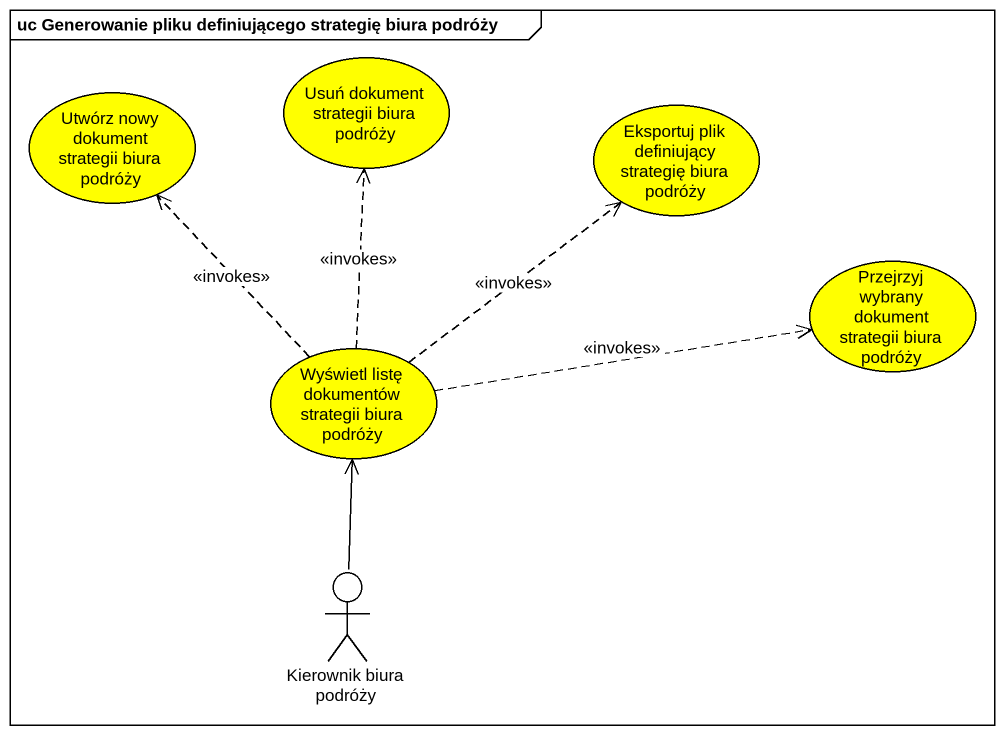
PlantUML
@startuml
mainframe uc Generowanie pliku definiującego strategię biura podróży
usecase "Usuń dokument strategii biura podróży" as Usuń_dokument_strategii #FFFF00
usecase "Utwórz nowy dokument strategii biura podróży" as Utwórz_nowy_dokument #FFFF00
usecase "Eksportuj plik definiujący strategię biura podróży" as Eksportuj_plik_definiujący #FFFF00
usecase "Przejrzyj wybrany dokument strategii biura podróży" as Przejrzyj_wybrany_dokument #FFFF00
usecase "Wyświetl listę dokumentów strategii biura podróży" as Wyświetl_listę_dokumentów #FFFF00
actor "Kierownik biura podróży" as Kierownik_biura_podróży
Wyświetl_listę_dokumentów .up.> Usuń_dokument_strategii : <<invokes>>
Wyświetl_listę_dokumentów .up.> Utwórz_nowy_dokument : <<invokes>>
Wyświetl_listę_dokumentów .up.> Eksportuj_plik_definiujący : <<invokes>>
Wyświetl_listę_dokumentów .right.> Przejrzyj_wybrany_dokument : <<invokes>>
Kierownik_biura_podróży -up-> Wyświetl_listę_dokumentów
@enduml
